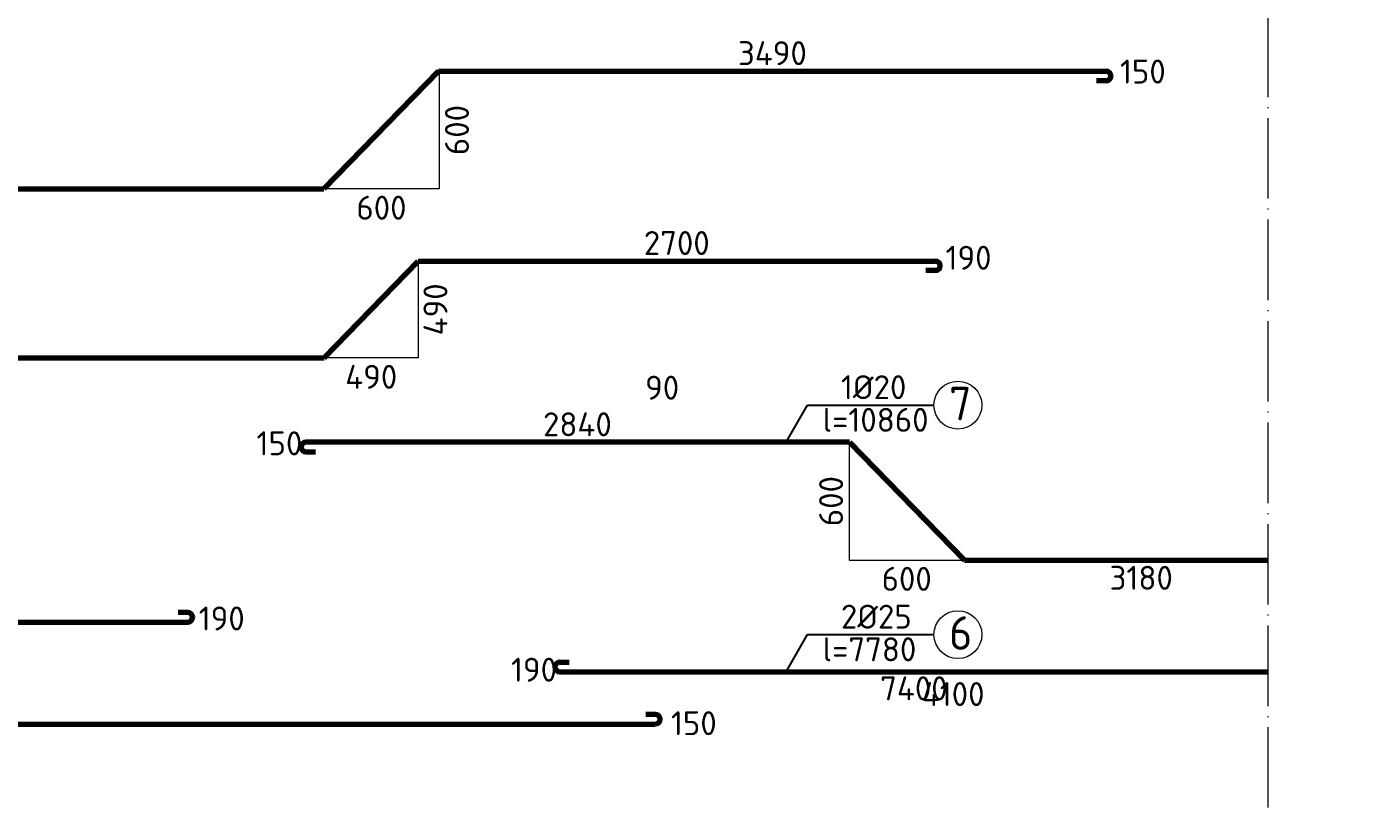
# Model space of a CAD drawing. Header units: millimetres. Extents: x 0 to 4970, y -594 to 1412.
# Drawn here: x 3608.6 to 3746.5, y 238.6 to 320.2 of the extents above; entities that cross this region are included whole.
import ezdxf

# ---------------------------------------------------------------- set-up
doc = ezdxf.new("R2010")
doc.units = ezdxf.units.MM
doc.header["$LTSCALE"] = 0.35
doc.header["$PDMODE"] = 3
doc.linetypes.add('ACAD_ISO04W100', pattern=[30, 24, -3, 0, -3])
doc.layers.get('0').update_dxf_attribs({"lineweight": 50})
for name, color, linetype, lineweight in [('Cot thep', 2, 'Continuous', 70), ('Cotthepcat', 3, 'Continuous', 70), ('Kich Thuoc', 1, 'Continuous', 20), ('Ky Hieu', 4, 'Continuous', 20), ('Truc', 3, 'ACAD_ISO04W100', 20)]:
    doc.layers.add(name, color=color, linetype=linetype, lineweight=lineweight)
doc.styles.get("Standard").update_dxf_attribs({"font": 'isocpeur.ttf'})
doc.styles.add('VN', font='')
doc.styles.get('VN').set_extended_font_data('TCVN 7284')
doc.dimstyles.new('Dim20', dxfattribs={"dimtxt": 2.5, "dimasz": 1.5, "dimexe": 1.25, "dimexo": 0.625, "dimtad": 1, "dimlfac": 20, "dimtxsty": 'Standard', "dimblk": 'ARCHTICK', "dimcen": 2.5, "dimadec": 0, "dimazin": 0, "dimtfac": 1, "dimtmove": 0, "dimatfit": 3, "dimfxl": 1, "dimarcsym": 0})
doc.dimstyles.new('Dim50KT', dxfattribs={"dimtxt": 2.5, "dimasz": 1.5, "dimexe": 1.25, "dimexo": 0.625, "dimtad": 1, "dimlfac": 50, "dimtxsty": 'Standard', "dimblk": 'ARCHTICK', "dimcen": 2.5, "dimse1": 1, "dimse2": 1, "dimsd1": 1, "dimsd2": 1, "dimadec": 0, "dimazin": 0, "dimtfac": 1, "dimtmove": 0, "dimatfit": 3, "dimfxl": 1, "dimarcsym": 0})

# ---------------------------------------------------------------- blocks, each defined once
blk = doc.blocks.new('_ArchTick')
at = {"color": 0, "linetype": 'ByBlock', "const_width": 0.15}
blk.add_lwpolyline([(-0.5, -0.5), (0.5, 0.5)], dxfattribs=at)
blk = doc.blocks.new('*D1277')
at = {"layer": 'Defpoints', "color": 0}
for p in [(3639.73, 285.01), (3649.53, 285.01), (3639.73, 281.73)]:
    blk.add_point(p, dxfattribs=at)
at = {"layer": 'Kich Thuoc', "color": 0, "insert": (3644.63, 283.61), "char_height": 2.5, "attachment_point": 5}
blk.add_mtext('490', dxfattribs=at)
blk = doc.blocks.new('*D1278')
at = {"layer": 'Defpoints', "color": 0}
for p in [(3653.22, 295.7), (3653.22, 285.6), (3653.22, 285.6)]:
    blk.add_point(p, dxfattribs=at)
at = {"layer": 'Kich Thuoc', "color": 0, "insert": (3651.34, 290.65), "char_height": 2.5, "attachment_point": 5, "rotation": 90}
blk.add_mtext('490', dxfattribs=at)
blk = doc.blocks.new('*D1323')
at = {"layer": 'Defpoints', "color": 0}
for p in [(3639.68, 303.23), (3651.72, 303.23), (3639.68, 299.39)]:
    blk.add_point(p, dxfattribs=at)
at = {"layer": 'Kich Thuoc', "color": 0, "insert": (3645.7, 301.27), "char_height": 2.5, "attachment_point": 5}
blk.add_mtext('600', dxfattribs=at)
blk = doc.blocks.new('*D1279')
at = {"layer": 'Defpoints', "color": 0}
for p in [(3655.46, 315.53), (3655.46, 303.23), (3655.46, 303.23)]:
    blk.add_point(p, dxfattribs=at)
at = {"layer": 'Kich Thuoc', "color": 0, "insert": (3653.59, 309.38), "char_height": 2.5, "attachment_point": 5, "rotation": 90}
blk.add_mtext('600', dxfattribs=at)
blk = doc.blocks.new('*D1324')
at = {"layer": 'Defpoints', "color": 0}
for p in [(3694.55, 264.48), (3706.59, 264.48), (3706.59, 260.64)]:
    blk.add_point(p, dxfattribs=at)
at = {"layer": 'Kich Thuoc', "color": 0, "insert": (3700.57, 262.51), "char_height": 2.5, "attachment_point": 5}
blk.add_mtext('600', dxfattribs=at)
blk = doc.blocks.new('*D1325')
at = {"layer": 'Defpoints', "color": 0}
for p in [(3694.55, 276.78), (3694.55, 264.48), (3694.55, 264.48)]:
    blk.add_point(p, dxfattribs=at)
at = {"layer": 'Kich Thuoc', "color": 0, "insert": (3692.67, 270.63), "char_height": 2.5, "attachment_point": 5, "rotation": 90}
blk.add_mtext('600', dxfattribs=at)
blk = doc.blocks.new('*D1280')
at = {"layer": 'Defpoints', "color": 0}
for p in [(3553.42, 304.07), (3639.68, 304.07), (3639.68, 299.45)]:
    blk.add_point(p, dxfattribs=at)
at = {"layer": 'Kich Thuoc', "color": 0, "insert": (3596.55, 301.32), "char_height": 2.5, "attachment_point": 5}
blk.add_mtext('4310', dxfattribs=at)
blk = doc.blocks.new('*D1327')
at = {"layer": 'Defpoints', "color": 0}
for p in [(3651.68, 315.53), (3721.41, 315.53), (3721.41, 315.53)]:
    blk.add_point(p, dxfattribs=at)
at = {"layer": 'Kich Thuoc', "color": 0, "insert": (3686.54, 317.41), "char_height": 2.5, "attachment_point": 5}
blk.add_mtext('3490', dxfattribs=at)
blk = doc.blocks.new('*D1282')
at = {"layer": 'Defpoints', "color": 0}
for p in [(3553.42, 286.44), (3639.68, 286.44), (3639.68, 281.82)]:
    blk.add_point(p, dxfattribs=at)
at = {"layer": 'Kich Thuoc', "color": 0, "insert": (3596.55, 283.69), "char_height": 2.5, "attachment_point": 5}
blk.add_mtext('4310', dxfattribs=at)
blk = doc.blocks.new('*D1329')
at = {"layer": 'Defpoints', "color": 0}
for p in [(3649.53, 295.7), (3703.58, 295.7), (3703.58, 295.7)]:
    blk.add_point(p, dxfattribs=at)
at = {"layer": 'Kich Thuoc', "color": 0, "insert": (3676.55, 297.58), "char_height": 2.5, "attachment_point": 5}
blk.add_mtext('2700', dxfattribs=at)
blk = doc.blocks.new('*D1283')
at = {"layer": 'Defpoints', "color": 0}
for p in [(3709.21, 265.18), (3740.94, 265.18), (3740.94, 260.74)]:
    blk.add_point(p, dxfattribs=at)
at = {"layer": 'Kich Thuoc', "color": 0, "insert": (3725.07, 262.62), "char_height": 2.5, "attachment_point": 5}
blk.add_mtext('3180', dxfattribs=at)
blk = doc.blocks.new('*D1284')
at = {"layer": 'Defpoints', "color": 0}
for p in [(3529.34, 246.36), (3674.32, 246.36), (3674.32, 243.55)]:
    blk.add_point(p, dxfattribs=at)
at = {"layer": 'Kich Thuoc', "color": 0, "insert": (3601.83, 245.42), "char_height": 2.5, "attachment_point": 5}
blk.add_mtext('7270', dxfattribs=at)
blk = doc.blocks.new('*D1285')
at = {"layer": 'Defpoints', "color": 0}
for p in [(3664.32, 270.56), (3738.32, 270.56), (3738.32, 249.2)]:
    blk.add_point(p, dxfattribs=at)
at = {"layer": 'Kich Thuoc', "color": 0, "insert": (3701.32, 251.08), "char_height": 2.5, "attachment_point": 5}
blk.add_mtext('7400', dxfattribs=at)
blk = doc.blocks.new('*D1332')
at = {"layer": 'Defpoints', "color": 0}
for p in [(3637.8, 276.78), (3694.55, 276.78), (3694.55, 276.78)]:
    blk.add_point(p, dxfattribs=at)
at = {"layer": 'Kich Thuoc', "color": 0, "insert": (3666.17, 278.65), "char_height": 2.5, "attachment_point": 5}
blk.add_mtext('2840', dxfattribs=at)
blk = doc.blocks.new('*D1296')
at = {"layer": 'Defpoints', "color": 0}
for p in [(3664.32, 252.81), (3746.52, 252.81), (3746.52, 248.61)]:
    blk.add_point(p, dxfattribs=at)
at = {"layer": 'Kich Thuoc', "color": 0, "insert": (3705.42, 250.48), "char_height": 2.5, "attachment_point": 5}
blk.add_mtext('4100', dxfattribs=at)
blk = doc.blocks.new('*D1303')
at = {"layer": 'Defpoints', "color": 0}
for p in [(3549.3, 258.38), (3625.48, 258.38), (3625.48, 254.4)]:
    blk.add_point(p, dxfattribs=at)
at = {"layer": 'Kich Thuoc', "color": 0, "insert": (3587.39, 256.27), "char_height": 2.5, "attachment_point": 5}
blk.add_mtext('3810', dxfattribs=at)

msp = doc.modelspace()

# ---------------------------------------------------------------- linework, layer by layer
at = {"layer": 'Cot thep'}
for p, q in [((3651.675656, 315.532208), (3639.675656, 303.232208)), ((3651.675656, 315.532208), (3721.413742, 315.532208)), ((3553.422996, 303.232208), (3639.675656, 303.232208)), ((3639.729314, 285.601118), (3649.529314, 295.701118)), ((3649.529314, 295.701118), (3703.578813, 295.701118)), ((3553.422996, 285.601118), (3639.729314, 285.601118)), ((3694.592737, 276.777176), (3637.799473, 276.777176)), ((3694.592737, 276.777176), (3706.592737, 264.477176)), ((3706.592737, 264.477176), (3738.322087, 264.477176)), ((3549.296413, 257.99052), (3625.478458, 257.99052)), ((3664.322087, 252.814969), (3738.322087, 252.814969)), ((3529.339863, 247.353342), (3674.322087, 247.353342))]:
    msp.add_line(p, q, dxfattribs=at)
at = {"layer": 'Cotthepcat'}
for p, q in [((3721.413742, 314.532208), (3720.413742, 314.532208)), ((3703.578813, 294.701118), (3702.578813, 294.701118)), ((3637.799473, 275.777176), (3638.799473, 275.777176)), ((3625.478458, 258.99052), (3624.478458, 258.99052)), ((3664.322087, 253.814969), (3665.322087, 253.814969)), ((3674.322087, 248.353342), (3673.322087, 248.353342))]:
    msp.add_line(p, q, dxfattribs=at)
for centre, start, end in [((3721.413742, 315.032208), 270, 90), ((3703.578813, 295.201118), 270, 90), ((3637.799473, 276.277176), 90, 270), ((3625.478458, 258.49052), 270, 90), ((3664.322087, 253.314969), 90, 270), ((3674.322087, 247.853342), 270, 90)]:
    msp.add_arc(centre, 0.5, start, end, dxfattribs=at)
at = {"layer": 'Kich Thuoc'}
for p, q in [((3651.720217, 315.532208), (3651.720217, 303.232208)), ((3651.720217, 303.232208), (3639.675656, 303.232208)), ((3649.529314, 295.701118), (3649.529314, 285.601118)), ((3649.529314, 285.601118), (3639.729314, 285.601118)), ((3694.548177, 276.777176), (3694.548177, 264.477176)), ((3694.548177, 264.477176), (3706.592737, 264.477176))]:
    msp.add_line(p, q, dxfattribs=at)
at = {"layer": 'Ky Hieu'}
for p, q in [((3695.966521, 280.651792), (3703.416489, 280.651792)), ((3695.966521, 256.689585), (3703.416489, 256.689585)), ((3703.279021, 256.689585), (3703.416489, 256.689585))]:
    msp.add_line(p, q, dxfattribs=at)
for centre in [(3705.916489, 280.651792), (3705.916489, 256.689585)]:
    msp.add_circle(centre, 2.5, dxfattribs=at)
at = {"layer": 'Truc'}
msp.add_line((3738.322087, 238.62548), (3738.322087, 531.591038), dxfattribs=at)

# ---------------------------------------------------------------- texts
at = {"layer": 'Kich Thuoc', "char_height": 2.5, "width": 3.45107973, "attachment_point": 1}
for s, insert in [('150', (3722.846538, 316.736456)), ('190', (3704.626008, 297.29384)), ('90', (3673.245769, 283.723975)), ('150', (3632.647926, 277.916269)), ('190', (3626.611193, 259.627559)), ('190', (3659.230736, 254.273903)), ('150', (3675.940684, 248.688838))]:
    msp.add_mtext(s, dxfattribs=dict(at, insert=insert))
at = {"layer": 'Ky Hieu', "style": 'VN'}
for s, p in [('7', (3705.002466, 279.068658)), ('6', (3705.002466, 255.10645))]:
    msp.add_text(s, height=3.5, dxfattribs=at).set_placement(p)
at = {"layer": 'Ky Hieu', "char_height": 2.5, "attachment_point": 7}
for s, insert in [('1%%C20', (3693.696146, 281.276792)), ('l=10860', (3691.796146, 277.865273)), ('2%%C25', (3693.696146, 257.314585)), ('l=7780', (3691.796146, 253.903066))]:
    msp.add_mtext(s, dxfattribs=dict(at, insert=insert))

# ---------------------------------------------------------------- dimensions: what is measured, and where the dimension line sits
at = {"layer": 'Kich Thuoc'}
for base, p1, p2, text, picture, middle in [((3721.413742, 315.532208), (3651.675656, 315.532208), (3721.413742, 315.532208), '3490', '*D1327', (3686.544699, 317.407208)), ((3639.675656, 299.447959), (3553.422996, 304.067912), (3639.675656, 304.067912), '4310', '*D1280', (3596.549326, 301.322959)), ((3703.578813, 295.701118), (3649.529314, 295.701118), (3703.578813, 295.701118), '2700', '*D1329', (3676.554064, 297.576118)), ((3639.675656, 281.81687), (3553.422996, 286.436823), (3639.675656, 286.436823), '4310', '*D1282', (3596.549326, 283.69187)), ((3694.548177, 276.777176), (3637.799473, 276.777176), (3694.548177, 276.777176), '2840', '*D1332', (3666.173825, 278.652176)), ((3738.322087, 249.202925), (3664.322087, 270.562879), (3738.322087, 270.562879), '7400', '*D1285', (3701.322087, 251.077925)), ((3740.935759, 260.742913), (3709.20641, 265.177508), (3740.935759, 265.177508), '3180', '*D1283', (3725.071085, 262.617913)), ((3706.592737, 260.636584), (3694.548177, 264.477176), (3706.592737, 264.477176), '600', '*D1324', (3700.570457, 262.511584)), ((3625.478458, 254.398727), (3549.296413, 258.379814), (3625.478458, 258.379814), '3810', '*D1303', (3587.387435, 256.273727)), ((3746.522843, 248.609152), (3664.322087, 252.814969), (3746.522843, 252.814969), '4100', '*D1296', (3705.422465, 250.484152)), ((3674.322087, 243.54706), (3529.339863, 246.356066), (3674.322087, 246.356066), '7270', '*D1284', (3601.830975, 245.42206))]:
    dim = msp.add_linear_dim(base=base, p1=p1, p2=p2, text=text, dimstyle='Dim50KT', dxfattribs=at)
    dim.commit()
    dim.dimension.update_dxf_attribs({"geometry": picture, "text_midpoint": middle})
for base, p1, p2, angle, text, picture, middle in [((3655.464759, 303.232208), (3655.464759, 315.532208), (3655.464759, 303.232208), 90, '600', '*D1279', (3653.589759, 309.382208)), ((3639.675656, 299.391615), (3651.720217, 303.232208), (3639.675656, 303.232208), 180, '600', '*D1323', (3645.697936, 301.266615)), ((3653.216586, 285.601118), (3653.216586, 295.701118), (3653.216586, 285.601118), 90, '490', '*D1278', (3651.341586, 290.651118)), ((3694.548177, 264.477176), (3694.548177, 276.777176), (3694.548177, 264.477176), 90, '600', '*D1325', (3692.673177, 270.627176))]:
    dim = msp.add_linear_dim(base=base, p1=p1, p2=p2, angle=angle, text=text, dimstyle='Dim50KT', dxfattribs=at)
    dim.commit()
    dim.dimension.update_dxf_attribs({"geometry": picture, "text_midpoint": middle})
dim = msp.add_linear_dim(base=(3639.729314, 281.732364), p1=(3649.529314, 285.012251), p2=(3639.729314, 285.012251), angle=180, dimstyle='Dim50KT', dxfattribs=at)
dim.commit()
dim.dimension.update_dxf_attribs({"geometry": '*D1277', "text_midpoint": (3644.629314, 283.607364)})

# ---------------------------------------------------------------- leaders
at = {"layer": 'Ky Hieu', "annotation_type": 0, "has_hookline": 1, "hookline_direction": 0}
for points, text_width in [([(3687.971374, 276.777176), (3690.208384, 280.651792), (3696.291489, 280.651792)], 6.5), ([(3687.971374, 252.814969), (3690.208384, 256.689585), (3695.654021, 256.689585)], 7)]:
    msp.add_leader(points, dimstyle='Dim20', override={"dimgap": 0.625, "dimtad": 1, "dimldrblk": 'None'}, dxfattribs=dict(at, text_width=text_width))

doc.saveas('drawing.dxf')
